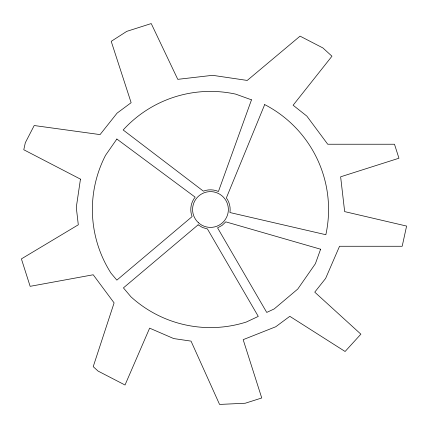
<?xml version="1.0" encoding="UTF-8"?>
<svg xmlns="http://www.w3.org/2000/svg" width="428" height="428" viewBox="0 0 428 428"><rect width="100%" height="100%" fill="white"/><g stroke="black" fill="none" stroke-linecap="round" stroke-linejoin="round"><path stroke-width="0.64" d="M80.459 179.139L76.286 207.398L78.303 224.796L21.4 258.892L30.142 286.327L93.213 274.771L114.099 302.896L93.213 366.657L98.06 371.071L125.024 385.007L149.629 328.148L173.709 338.569L191.038 341.127L219.564 404.433L245.228 403.235L261.743 397.976L243.168 339.661L275.739 326.762L289.804 316.319L345.102 351.49L360.879 334.166L314.746 292.147L325.628 278.419L339.538 246.266L402.186 246.266L406.6 226.07L344.658 211.609L340.629 176.807L398.944 158.226L394.488 144.236L327.73 144.236L306.844 116.111L293.116 105.229L331.968 56.207L322.883 47.936L300.06 36.139L247.234 80.437L212.577 75.317L177.775 79.346L151.234 23.567L126.758 31.367L111.21 41.334L131.139 102.688L117.079 113.131L100.061 134.601L34.203 125.532L25.316 142.738L23.781 149.752L80.459 179.139M251.493 99.831L218.435 191.503A19.683 19.683 0 0 0 203.375 191.145L123.162 129.978A118.096 118.096 0 0 1 235.689 94.128L251.493 99.831M320.615 249.219L315.388 263.718L297.781 289.028L274.22 308.914L266.735 312.429L217.568 227.862L222.079 225.401L225.797 221.854L320.615 249.219M264.691 104.587L226.369 197.897A19.683 19.683 0 0 1 229.922 212.534L325.842 234.721A118.096 118.096 0 0 0 264.691 104.587M116.86 139.036L105.556 155.284A118.096 118.096 0 0 0 111.061 273.251L116.86 280.126L192.113 216.6A19.683 19.683 0 0 1 195.147 197.153L116.86 139.036M198.121 224.828L123.419 287.889L130.947 296.807A118.096 118.096 0 0 0 246.319 322.027L258.282 316.404L207.436 228.948L202.508 227.503L198.121 224.828M198.421 222.731A17.896 17.896 0 0 0 227.953 213.321A17.896 17.896 0 0 0 205.039 192.456A17.896 17.896 0 0 0 198.421 222.731"/></g></svg>
